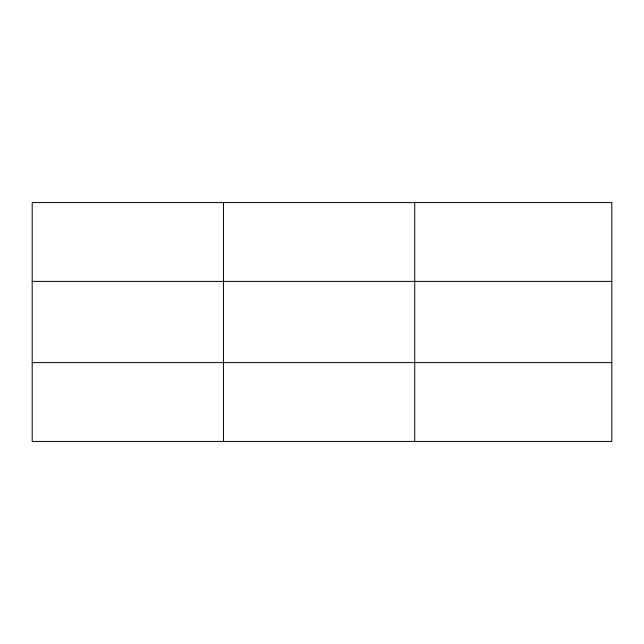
<?xml version="1.0" encoding="UTF-8"?>
<svg xmlns="http://www.w3.org/2000/svg" width="644" height="644" viewBox="0 0 644 644"><rect width="100%" height="100%" fill="white"/><g stroke="black" fill="none" stroke-linecap="round" stroke-linejoin="round"><path stroke-width="0.97" d="M223.468 202.57L223.468 441.43M414.736 202.57L414.736 441.43M32.2 281.396L611.8 281.396M32.2 362.604L611.8 362.604M611.8 202.57L611.8 441.43L32.2 441.43L32.2 202.57L611.8 202.57"/></g></svg>
